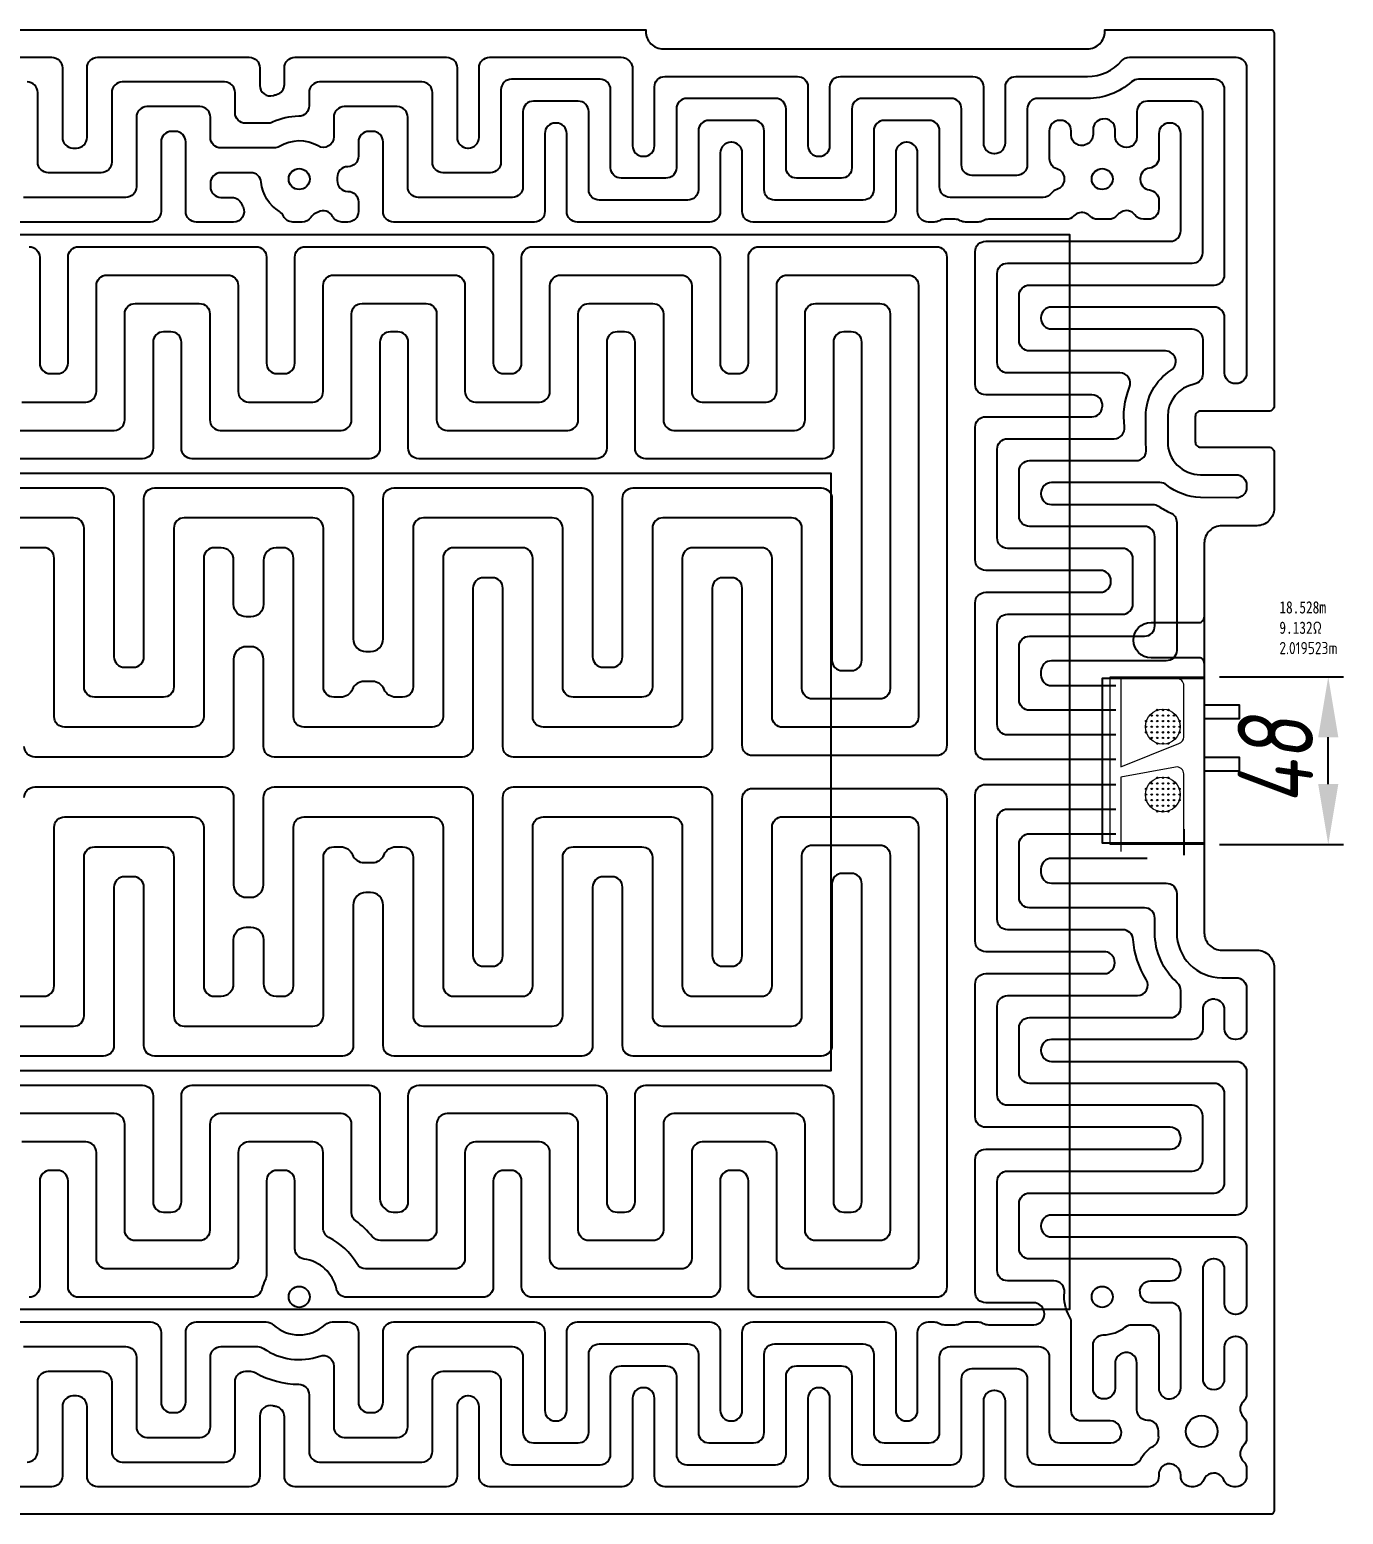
# Model space of a CAD drawing. Header units: millimetres. Extents: x -2003 to 8583, y -2734 to 1824.
# Drawn here: x 3368.6 to 3744.9, y 651 to 1076 of the extents above; entities that cross this region are included whole.
import ezdxf

# ---------------------------------------------------------------- set-up
doc = ezdxf.new("R2010")
doc.units = ezdxf.units.MM
doc.header["$PDMODE"] = 35
doc.header["$PDSIZE"] = -8
doc.layers.add('参照', color=6, linetype='Continuous', lineweight=9)
doc.layers.add('标注', color=84, linetype='Continuous', lineweight=9)
doc.layers.add('发热区', color=2, linetype='Continuous')
doc.styles.get("Standard").update_dxf_attribs({"font": 'txt', "width": 0.8})
doc.styles.add('斜仿宋', font='tssdeng.shx', dxfattribs={"width": 0.8, "oblique": 8, "bigfont": 'tssdchn.shx'})
doc.dimstyles.new('YanXiu', dxfattribs={"dimtxt": 22.5778, "dimasz": 22.5778, "dimexe": 11.2889, "dimexo": 5.64445, "dimgap": 5.64445, "dimtad": 1, "dimtoh": 1, "dimzin": 9, "dimdsep": 46, "dimtxsty": '斜仿宋', "dimcen": 22.5778, "dimazin": 2, "dimtfac": 1, "dimtmove": 0, "dimatfit": 3, "dimfxl": 1, "dimarcsym": 1})

# ---------------------------------------------------------------- blocks, each defined once
blk = doc.blocks.new('*D13')
at = {"layer": 'Defpoints', "color": 0}
for p in [(3705.04, 890.71), (3740.54, 890.71), (3705.04, 842.71)]:
    blk.add_point(p, dxfattribs=at)
at = {"layer": '标注', "color": 0, "lineweight": -2}
for p, q in [((3709.36, 890.71), (3744.86, 890.71)), ((3740.54, 859.99), (3740.54, 873.43)), ((3709.36, 842.71), (3744.86, 842.71))]:
    blk.add_line(p, q, dxfattribs=at)
at = {"layer": '标注', "color": 0}
for points in [[(3743.42, 873.43), (3737.66, 873.43), (3740.54, 890.71)], [(3737.66, 859.99), (3743.42, 859.99), (3740.54, 842.71)]]:
    blk.add_solid(points, dxfattribs=at)
at = {"layer": '标注', "color": 0, "insert": (3725.42, 866.71), "char_height": 21.6, "attachment_point": 5, "rotation": 90, "style": '斜仿宋'}
blk.add_mtext('48', dxfattribs=at)

msp = doc.modelspace()

# ---------------------------------------------------------------- linework, layer by layer
at = {"color": 7, "linetype": 'Continuous', "lineweight": 25}
for points in [[(2426.544, 1075.961), (3545.044, 1075.961), (3545.044, 1075.461, 0.4142136), (3550.044, 1070.461), (3671.544, 1070.461, 0.4142136), (3676.544, 1075.461), (3676.544, 1075.961), (3724.044, 1075.961, -0.4142136), (3725.044, 1074.961), (3725.044, 968.261, -0.4142136), (3723.544, 966.761), (3703.944, 966.761, 0.4142136), (3702.444, 965.261), (3702.444, 957.961, 0.4142136), (3703.944, 956.461), (3723.544, 956.461, -0.4142136), (3725.044, 954.961), (3725.044, 938.961, -0.4142136), (3720.044, 933.961), (3710.044, 933.961, 0.4142136), (3705.044, 928.961), (3705.044, 928.961), (3705.044, 817.461, 0.4142136), (3710.044, 812.461), (3720.044, 812.461, -0.4142136), (3725.044, 807.461), (3725.044, 651.961, -0.4142136), (3724.044, 650.961), (2247.544, 650.961, -0.4142136)], [(3705.044, 894.661, 0.4142136), (3703.544, 896.161), (3689.794, 896.161, -1), (3689.794, 906.261), (3703.544, 906.261, 0.4142136), (3705.044, 907.761)]]:
    msp.add_lwpolyline(points, format="xyb", dxfattribs=at)
for points in [[(3705.044, 890.211), (3675.794, 890.211), (3675.794, 843.211), (3705.044, 843.211)], [(3705.044, 882.711), (3715.044, 882.711), (3715.044, 878.711), (3705.044, 878.711)], [(3705.044, 867.711), (3715.044, 867.711), (3715.044, 863.711), (3705.044, 863.711)]]:
    msp.add_lwpolyline(points, dxfattribs=at)
for centre, radius in [((3445.794, 1033.211), 3), ((3675.794, 1033.211), 3), ((3445.794, 713.211), 3), ((3675.794, 713.211), 3), ((3704.294, 674.711), 4.5)]:
    msp.add_circle(centre, radius, dxfattribs=at)
at = {"layer": '参照', "color": 6, "linetype": 'Continuous', "lineweight": 25}
for points in [[(3331.504, 1068.061), (3374.967, 1068.061, -0.4142136), (3377.967, 1065.061), (3377.967, 1045.093, 0.4142136), (3380.967, 1042.093), (3382.033, 1042.093, 0.4142136), (3385.033, 1045.093), (3385.033, 1065.061, -0.4142136), (3388.033, 1068.061), (3431.497, 1068.061, -0.4142136), (3434.497, 1065.061), (3434.497, 1059.995, 0.505203), (3438.384, 1057.13, -0.0098939), (3439.336, 1057.404, 0.3397232), (3441.563, 1060.303), (3441.563, 1065.061, -0.4142136), (3444.563, 1068.061), (3488.026, 1068.061, -0.4142136), (3491.026, 1065.061), (3491.026, 1045.093, 0.4142136), (3494.026, 1042.093), (3494.307, 1042.093, 0.4142136), (3497.307, 1045.093), (3497.307, 1065.061, -0.4142136), (3500.307, 1068.061), (3538.017, 1068.061, -0.2178043), (3540.286, 1067.023, 0.0061177), (3540.495, 1066.787, -0.1864793), (3541.275, 1064.77), (3541.275, 1042.738, 0.4142136), (3544.275, 1039.738), (3544.556, 1039.738, 0.4142136), (3547.556, 1042.738), (3547.556, 1059.561, -0.4142136), (3550.556, 1062.561), (3588.524, 1062.561, -0.4142136), (3591.524, 1059.561), (3591.524, 1042.738, 0.4142136), (3594.524, 1039.738), (3594.805, 1039.738, 0.4142136), (3597.805, 1042.738), (3597.805, 1059.561, -0.4142136), (3600.805, 1062.561), (3638.773, 1062.561, -0.4142136), (3641.773, 1059.561), (3641.773, 1043.531, 0.4142136), (3644.773, 1040.531), (3645.054, 1040.531, 0.4142136), (3648.054, 1043.531), (3648.054, 1059.561, -0.4142136), (3651.054, 1062.561), (3671.544, 1062.561, 0.2178043), (3681.302, 1067.023, -0.2178043), (3683.571, 1068.061), (3714.146, 1068.061, -0.4142136), (3717.146, 1065.061), (3717.146, 977.661, -0.4142136), (3714.146, 974.661), (3713.865, 974.661, -0.4142136), (3710.865, 977.661), (3710.865, 993.563, 0.4142136), (3707.865, 996.563), (3661.259, 996.563, 0.4142136), (3658.259, 993.563), (3658.259, 993.282, 0.4142136), (3661.259, 990.282), (3701.584, 990.282, -0.4142136), (3704.584, 987.282), (3704.584, 977.434, -0.3591743), (3702.155, 974.489, 0.3591743), (3694.544, 965.261), (3694.544, 957.961, 0.4142136), (3703.944, 948.561), (3714.146, 948.561, -0.4142136), (3717.146, 945.561), (3717.146, 944.909, -0.4188798), (3714.098, 941.91), (3703.944, 942.071, -0.1660488), (3694.208, 945.645, 0.1718883), (3692.319, 946.314), (3661.259, 946.314, 0.4142136), (3658.259, 943.314), (3658.259, 943.033, 0.4142136), (3661.259, 940.033), (3690.272, 940.033, -0.1479317), (3691.934, 939.53, 0.0436682), (3695.35, 937.663, -0.2978389), (3697.146, 934.915), (3697.146, 898.276, -0.4142136), (3694.146, 895.276), (3661.259, 895.276, 0.4142136), (3658.259, 892.276), (3658.259, 891.206, 0.4142136), (3661.259, 888.206), (3679.65, 888.206)], [(3679.65, 881.136), (3654.978, 881.136, -0.4142136), (3651.978, 884.136), (3651.978, 899.346, -0.4142136), (3654.978, 902.346), (3687.865, 902.346, 0.4142136), (3690.865, 905.346), (3690.865, 930.752, 0.4142136), (3687.865, 933.752), (3654.978, 933.752, -0.4142136), (3651.978, 936.752), (3651.978, 949.595, -0.4142136), (3654.978, 952.595), (3685.43, 952.595, 0.4535913), (3688.404, 955.991, -0.0355038), (3688.264, 958.263), (3688.264, 965.261, -0.2558908), (3695.499, 978.473, 0.7495519), (3693.883, 984.001), (3654.978, 984.001, -0.4142136), (3651.978, 987.001), (3651.978, 999.844, -0.4142136), (3654.978, 1002.844), (3707.865, 1002.844, 0.4142136), (3710.865, 1005.844), (3710.865, 1058.78, 0.4142136), (3707.865, 1061.78), (3686.162, 1061.78, 0.1818625), (3684.185, 1061.036, -0.1818625), (3671.544, 1056.281), (3657.335, 1056.281, 0.4142136), (3654.335, 1053.281), (3654.335, 1037.249, -0.4142136), (3651.335, 1034.249), (3638.492, 1034.249, -0.4142136), (3635.492, 1037.249), (3635.492, 1053.281, 0.4142136), (3632.492, 1056.281), (3607.086, 1056.281, 0.4142136), (3604.086, 1053.281), (3604.086, 1036.456, -0.4142136), (3601.086, 1033.456), (3588.243, 1033.456, -0.4142136), (3585.243, 1036.456), (3585.243, 1053.281, 0.4142136), (3582.243, 1056.281), (3556.837, 1056.281, 0.4142136), (3553.837, 1053.281), (3553.837, 1036.456, -0.4142136), (3550.837, 1033.456), (3537.994, 1033.456, -0.4142136), (3534.994, 1036.456), (3534.994, 1058.78, 0.4142136), (3531.994, 1061.78), (3506.588, 1061.78, 0.4142136), (3503.588, 1058.78), (3503.588, 1038.027, -0.4142136), (3500.588, 1035.027), (3486.96, 1035.027, -0.4142136), (3483.96, 1038.027), (3483.96, 1057.995, 0.4142136), (3480.96, 1060.995), (3451.629, 1060.995, 0.4142136), (3448.629, 1057.995), (3448.629, 1054.18, -0.4119112), (3445.652, 1051.181, 0.1089411), (3438.109, 1049.455, -0.1109317), (3436.825, 1049.167), (3430.43, 1049.167, -0.4142136), (3427.43, 1052.167), (3427.43, 1057.995, 0.4142136), (3424.43, 1060.995), (3395.099, 1060.995, 0.4142136), (3392.099, 1057.995), (3392.099, 1038.027, -0.4142136), (3389.099, 1035.027), (3373.901, 1035.027, -0.4142136), (3370.901, 1038.027), (3370.901, 1057.995, 0.4142136), (3367.901, 1060.995)], [(3679.65, 874.066), (3648.697, 874.066, -0.4142136), (3645.697, 877.066), (3645.697, 905.627, -0.4142136), (3648.697, 908.627), (3681.584, 908.627, 0.4142136), (3684.584, 911.627), (3684.584, 924.471, 0.4142136), (3681.584, 927.471), (3648.697, 927.471, -0.4142136), (3645.697, 930.471), (3645.697, 955.876, -0.4142136), (3648.697, 958.876), (3679.214, 958.876, 0.4546428), (3682.187, 962.283, -0.1319291), (3683.622, 973.583, 0.5332104), (3680.845, 977.719), (3648.697, 977.719, -0.4142136), (3645.697, 980.719), (3645.697, 1006.125, -0.4142136), (3648.697, 1009.125), (3701.584, 1009.125, 0.4142136), (3704.584, 1012.125), (3704.584, 1052.499, 0.4142136), (3701.584, 1055.499), (3688.74, 1055.499, 0.4142136), (3685.74, 1052.499), (3685.74, 1045.251, -0.5772553), (3681.241, 1042.652, 0.0057989), (3681.021, 1042.776, -0.2742507), (3679.459, 1045.409), (3679.459, 1047.429, 0.4660192), (3675.941, 1050.384, -0.0025049), (3675.69, 1050.341, 0.3670784), (3673.178, 1047.381), (3673.178, 1045.926, -0.2970266), (3671.39, 1043.182, 0.0055549), (3671.17, 1043.082, -0.5491967), (3666.897, 1045.798), (3666.897, 1047.001, 0.4142136), (3663.897, 1050.001), (3663.616, 1050.001, 0.4142136), (3660.616, 1047.001), (3660.616, 1039.099, 0.3313352), (3662.755, 1036.226, -0.3341431), (3664.894, 1033.321, 0.0050561), (3664.894, 1033.101, -0.3341431), (3662.755, 1030.197, 0.1579908), (3661.233, 1029.146, -0.2335565), (3658.85, 1027.968), (3632.21, 1027.968, -0.4142136), (3629.21, 1030.968), (3629.21, 1047.001, 0.4142136), (3626.21, 1050.001), (3613.367, 1050.001, 0.4142136), (3610.367, 1047.001), (3610.367, 1030.175, -0.4142136), (3607.367, 1027.175), (3581.962, 1027.175, -0.4142136), (3578.962, 1030.175), (3578.962, 1047.001, 0.4142136), (3575.962, 1050.001), (3563.118, 1050.001, 0.4142136), (3560.118, 1047.001), (3560.118, 1030.175, -0.4142136), (3557.118, 1027.175), (3531.713, 1027.175, -0.4142136), (3528.713, 1030.175), (3528.713, 1052.499, 0.4142136), (3525.713, 1055.499), (3512.869, 1055.499, 0.4142136), (3509.869, 1052.499), (3509.869, 1030.96, -0.4142136), (3506.869, 1027.96), (3479.894, 1027.96, -0.4142136), (3476.894, 1030.96), (3476.894, 1050.929, 0.4142136), (3473.894, 1053.929), (3458.695, 1053.929, 0.4142136), (3455.695, 1050.929), (3455.695, 1045.277, -0.5760015), (3451.206, 1042.673, 0.2726345), (3440.142, 1042.531, -0.1371281), (3438.587, 1042.097), (3423.364, 1042.097, -0.4142136), (3420.364, 1045.097), (3420.364, 1050.929, 0.4142136), (3417.364, 1053.929), (3402.166, 1053.929, 0.4142136), (3399.166, 1050.929), (3399.166, 1030.96, -0.4142136), (3396.166, 1027.96), (3366.835, 1027.96, -0.4142136)], [(3679.65, 866.996), (3642.416, 866.996, -0.4142136), (3639.416, 869.996), (3639.416, 911.908, -0.4142136), (3642.416, 914.908), (3675.303, 914.908, 0.4142136), (3678.303, 917.908), (3678.303, 918.189, 0.4142136), (3675.303, 921.189), (3642.416, 921.189, -0.4142136), (3639.416, 924.189), (3639.416, 962.157, -0.4142136), (3642.416, 965.157), (3672.838, 965.157, 0.3872759), (3675.825, 967.879, -0.0022603), (3675.85, 968.133, 0.4443782), (3672.866, 971.438), (3642.416, 971.438, -0.4142136), (3639.416, 974.438), (3639.416, 1012.406, -0.4142136), (3642.416, 1015.406), (3695.303, 1015.406, 0.4142136), (3698.303, 1018.406), (3698.303, 1046.218, 0.4142136), (3695.303, 1049.218), (3695.022, 1049.218, 0.4142136), (3692.022, 1046.218), (3692.022, 1039.314, -0.3817286), (3689.357, 1036.333, 0.3846278), (3686.693, 1033.321, -0.0050561), (3686.693, 1033.101, 0.3846278), (3689.357, 1030.089, -0.3817286), (3692.022, 1027.108), (3692.022, 1024.687, -0.4142136), (3689.022, 1021.687), (3687.602, 1021.687, -0.2406703), (3685.171, 1022.929, 0.3844241), (3681.241, 1023.77, -0.0057989), (3681.021, 1023.646, 0.1032972), (3680.087, 1022.85, -0.2319943), (3677.715, 1021.687), (3674.472, 1021.687, -0.2020443), (3672.325, 1022.592, 0.0956784), (3671.39, 1023.24, -0.0055549), (3671.17, 1023.341, 0.3272117), (3667.69, 1022.656, -0.209699), (3665.482, 1021.687), (3643.203, 1021.687, 0.1307317), (3641.712, 1021.291, -0.1307317), (3640.222, 1020.894), (3636.625, 1020.894, -0.1307317), (3635.134, 1021.291, 0.1307317), (3633.644, 1021.687), (3630.641, 1021.687, 0.1307317), (3629.15, 1021.291, -0.1307317), (3627.66, 1020.894), (3625.929, 1020.894, -0.4142136), (3622.929, 1023.894), (3622.929, 1040.721, 0.4142136), (3619.929, 1043.721), (3619.648, 1043.721, 0.4142136), (3616.648, 1040.721), (3616.648, 1023.894, -0.4142136), (3613.648, 1020.894), (3575.68, 1020.894, -0.4142136), (3572.68, 1023.894), (3572.68, 1040.721, 0.4142136), (3569.68, 1043.721), (3569.399, 1043.721, 0.4142136), (3566.399, 1040.721), (3566.399, 1023.894, -0.4142136), (3563.399, 1020.894), (3525.432, 1020.894, -0.4142136), (3522.432, 1023.894), (3522.432, 1046.218, 0.4142136), (3519.432, 1049.218), (3519.15, 1049.218, 0.4142136), (3516.15, 1046.218), (3516.15, 1023.894, -0.4142136), (3513.15, 1020.894), (3472.827, 1020.894, -0.4142136), (3469.827, 1023.894), (3469.827, 1043.863, 0.4142136), (3466.827, 1046.863), (3465.761, 1046.863, 0.4142136), (3462.761, 1043.863), (3462.761, 1039.744, -0.4142136), (3459.761, 1036.744), (3459.684, 1036.744, 0.4254945), (3456.686, 1033.629, -0.019183), (3456.686, 1032.793, 0.4254945), (3459.684, 1029.678), (3459.761, 1029.678, -0.4142136), (3462.761, 1026.678), (3462.761, 1023.894, -0.4142136), (3459.761, 1020.894), (3458.028, 1020.894, -0.280769), (3455.362, 1022.52, 0.4270541), (3451.206, 1023.749, -0.0215886), (3450.37, 1023.318, 0.1397522), (3449.123, 1022.245, -0.2523139), (3446.617, 1020.894), (3443.992, 1020.894, -0.2905567), (3441.277, 1022.617, 0.1470377), (3440.123, 1023.902, -0.2389894), (3434.934, 1032.282, 0.3894384), (3431.944, 1035.027), (3423.364, 1035.027, 0.4142136), (3420.364, 1032.027), (3420.364, 1030.96, 0.4142136), (3423.364, 1027.96), (3426.515, 1027.96, -0.3001591), (3429.273, 1026.141, 0.0140019), (3429.695, 1025.227, -0.5564693), (3427.007, 1020.894), (3416.298, 1020.894, -0.4142136), (3413.298, 1023.894), (3413.298, 1043.863, 0.4142136), (3410.298, 1046.863), (3409.232, 1046.863, 0.4142136), (3406.232, 1043.863), (3406.232, 1023.894, -0.4142136), (3403.232, 1020.894), (3359.768, 1020.894, -0.4142136)], [(3368.468, 1013.828, -0.4142136), (3371.468, 1010.828), (3371.468, 980.495, 0.4142136), (3374.468, 977.495), (3376.588, 977.495, 0.4142136), (3379.588, 980.495), (3379.588, 1010.828, -0.4142136), (3382.588, 1013.828), (3433.424, 1013.828, -0.4142136), (3436.424, 1010.828), (3436.424, 980.495, 0.4142136), (3439.424, 977.495), (3441.544, 977.495, 0.4142136), (3444.544, 980.495), (3444.544, 1010.828, -0.4142136), (3447.544, 1013.828), (3498.38, 1013.828, -0.4142136), (3501.38, 1010.828), (3501.38, 980.495, 0.4142136), (3504.38, 977.495), (3506.5, 977.495, 0.4142136), (3509.5, 980.495), (3509.5, 1010.828, -0.4142136), (3512.5, 1013.828), (3563.336, 1013.828, -0.4142136), (3566.336, 1010.828), (3566.336, 980.495, 0.4142136), (3569.336, 977.495), (3571.456, 977.495, 0.4142136), (3574.456, 980.495), (3574.456, 1010.828, -0.4142136), (3577.456, 1013.828), (3628.292, 1013.828, -0.4142136), (3631.292, 1010.828), (3631.292, 871.137, -0.4142136), (3628.292, 868.137), (3575.66, 868.137, -0.4142136), (3572.66, 871.137), (3572.66, 916.084, 0.4142136), (3569.66, 919.084), (3567.093, 919.084, 0.4142136), (3564.093, 916.084), (3564.093, 870.745, -0.4142136), (3561.093, 867.745), (3507.121, 867.745, -0.4142136), (3504.121, 870.745), (3504.121, 916.084, 0.4142136), (3501.121, 919.084), (3498.553, 919.084, 0.4142136), (3495.553, 916.084), (3495.553, 870.745, -0.4142136), (3492.553, 867.745), (3438.581, 867.745, -0.4142136), (3435.581, 870.745), (3435.581, 895.725, 0.4142136), (3431.981, 899.325), (3430.613, 899.325, 0.4142136), (3427.013, 895.725), (3427.013, 870.745, -0.4142136), (3424.013, 867.745), (3370.041, 867.745, -0.4142136), (3367.041, 870.745)], [(3366.349, 969.375), (3384.707, 969.375, 0.4142136), (3387.707, 972.375), (3387.707, 1002.709, -0.4142136), (3390.707, 1005.709), (3425.305, 1005.709, -0.4142136), (3428.305, 1002.709), (3428.305, 972.375, 0.4142136), (3431.305, 969.375), (3449.663, 969.375, 0.4142136), (3452.663, 972.375), (3452.663, 1002.709, -0.4142136), (3455.663, 1005.709), (3490.261, 1005.709, -0.4142136), (3493.261, 1002.709), (3493.261, 972.375, 0.4142136), (3496.261, 969.375), (3514.619, 969.375, 0.4142136), (3517.619, 972.375), (3517.619, 1002.709, -0.4142136), (3520.619, 1005.709), (3555.217, 1005.709, -0.4142136), (3558.217, 1002.709), (3558.217, 972.375, 0.4142136), (3561.217, 969.375), (3579.575, 969.375, 0.4142136), (3582.575, 972.375), (3582.575, 1002.709, -0.4142136), (3585.575, 1005.709), (3620.173, 1005.709, -0.4142136), (3623.173, 1002.709), (3623.173, 879.257, -0.4142136), (3620.173, 876.257), (3584.228, 876.257, -0.4142136), (3581.228, 879.257), (3581.228, 924.651, 0.4142136), (3578.228, 927.651), (3558.525, 927.651, 0.4142136), (3555.525, 924.651), (3555.525, 879.312, -0.4142136), (3552.525, 876.312), (3515.688, 876.312, -0.4142136), (3512.688, 879.312), (3512.688, 924.651, 0.4142136), (3509.688, 927.651), (3489.986, 927.651, 0.4142136), (3486.986, 924.651), (3486.986, 879.312, -0.4142136), (3483.986, 876.312), (3447.148, 876.312, -0.4142136), (3444.148, 879.312), (3444.148, 924.651, 0.4142136), (3441.148, 927.651), (3439.181, 927.651, 0.4142136), (3435.581, 924.051), (3435.581, 911.493, -0.4142136), (3431.981, 907.893), (3430.613, 907.893, -0.4142136), (3427.013, 911.493), (3427.013, 924.051, 0.4142136), (3423.413, 927.651), (3421.446, 927.651, 0.4142136), (3418.446, 924.651), (3418.446, 879.312, -0.4142136), (3415.446, 876.312), (3378.609, 876.312, -0.4142136), (3375.609, 879.312), (3375.609, 924.651, 0.4142136), (3372.609, 927.651), (3352.906, 927.651, 0.4142136)], [(3358.229, 961.256), (3392.827, 961.256, 0.4142136), (3395.827, 964.256), (3395.827, 994.589, -0.4142136), (3398.827, 997.589), (3417.185, 997.589, -0.4142136), (3420.185, 994.589), (3420.185, 964.256, 0.4142136), (3423.185, 961.256), (3457.783, 961.256, 0.4142136), (3460.783, 964.256), (3460.783, 994.589, -0.4142136), (3463.783, 997.589), (3482.141, 997.589, -0.4142136), (3485.141, 994.589), (3485.141, 964.256, 0.4142136), (3488.141, 961.256), (3522.739, 961.256, 0.4142136), (3525.739, 964.256), (3525.739, 994.589, -0.4142136), (3528.739, 997.589), (3547.097, 997.589, -0.4142136), (3550.097, 994.589), (3550.097, 964.256, 0.4142136), (3553.097, 961.256), (3587.695, 961.256, 0.4142136), (3590.695, 964.256), (3590.695, 994.589, -0.4142136), (3593.695, 997.589), (3612.053, 997.589, -0.4142136), (3615.053, 994.589), (3615.053, 887.376, -0.4142136), (3612.053, 884.376), (3592.795, 884.376, -0.4142136), (3589.795, 887.376), (3589.795, 933.219, 0.4142136), (3586.795, 936.219), (3549.958, 936.219, 0.4142136), (3546.958, 933.219), (3546.958, 887.88, -0.4142136), (3543.958, 884.88), (3524.255, 884.88, -0.4142136), (3521.255, 887.88), (3521.255, 933.219, 0.4142136), (3518.255, 936.219), (3481.418, 936.219, 0.4142136), (3478.418, 933.219), (3478.418, 887.88, -0.4142136), (3475.418, 884.88), (3473.451, 884.88, -0.3058685), (3470.112, 887.133, 0.3058685), (3466.774, 889.386), (3464.36, 889.386, 0.3058685), (3461.022, 887.133, -0.3058685), (3457.683, 884.88), (3455.716, 884.88, -0.4142136), (3452.716, 887.88), (3452.716, 933.219, 0.4142136), (3449.716, 936.219), (3412.879, 936.219, 0.4142136), (3409.879, 933.219), (3409.879, 887.88, -0.4142136), (3406.879, 884.88), (3387.176, 884.88, -0.4142136), (3384.176, 887.88), (3384.176, 933.219, 0.4142136), (3381.176, 936.219), (3344.339, 936.219, 0.4142136)], [(3335.772, 944.786), (3389.744, 944.786, -0.4142136), (3392.744, 941.786), (3392.744, 896.447, 0.4142136), (3395.744, 893.447), (3398.311, 893.447, 0.4142136), (3401.311, 896.447), (3401.311, 941.786, -0.4142136), (3404.311, 944.786), (3458.283, 944.786, -0.4142136), (3461.283, 941.786), (3461.283, 901.553, 0.4142136), (3464.883, 897.953), (3466.251, 897.953, 0.4142136), (3469.851, 901.553), (3469.851, 941.786, -0.4142136), (3472.851, 944.786), (3526.823, 944.786, -0.4142136), (3529.823, 941.786), (3529.823, 896.447, 0.4142136), (3532.823, 893.447), (3535.39, 893.447, 0.4142136), (3538.39, 896.447), (3538.39, 941.786, -0.4142136), (3541.39, 944.786), (3595.362, 944.786, -0.4142136), (3598.362, 941.786), (3598.362, 895.496, 0.4142136), (3601.362, 892.496), (3603.934, 892.496, 0.4142136), (3606.934, 895.496), (3606.934, 986.469, 0.4142136), (3603.934, 989.469), (3601.814, 989.469, 0.4142136), (3598.814, 986.469), (3598.814, 956.136, -0.4142136), (3595.814, 953.136), (3544.978, 953.136, -0.4142136), (3541.978, 956.136), (3541.978, 986.469, 0.4142136), (3538.978, 989.469), (3536.858, 989.469, 0.4142136), (3533.858, 986.469), (3533.858, 956.136, -0.4142136), (3530.858, 953.136), (3480.022, 953.136, -0.4142136), (3477.022, 956.136), (3477.022, 986.469, 0.4142136), (3474.022, 989.469), (3471.902, 989.469, 0.4142136), (3468.902, 986.469), (3468.902, 956.136, -0.4142136), (3465.902, 953.136), (3415.066, 953.136, -0.4142136), (3412.066, 956.136), (3412.066, 986.469, 0.4142136), (3409.066, 989.469), (3406.946, 989.469, 0.4142136), (3403.946, 986.469), (3403.946, 956.136, -0.4142136), (3400.946, 953.136), (3350.11, 953.136, -0.4142136)], [(3359.768, 706.028), (3403.232, 706.028, -0.4142136), (3406.232, 703.028), (3406.232, 683.06, 0.4142136), (3409.232, 680.06), (3410.298, 680.06, 0.4142136), (3413.298, 683.06), (3413.298, 703.028, -0.4142136), (3416.298, 706.028), (3436.333, 706.028, -0.1893835), (3438.375, 705.226, 0.3928573), (3453.213, 705.226, -0.1893835), (3455.255, 706.028), (3459.761, 706.028, -0.4142136), (3462.761, 703.028), (3462.761, 683.06, 0.4142136), (3465.761, 680.06), (3466.827, 680.06, 0.4142136), (3469.827, 683.06), (3469.827, 703.028, -0.4142136), (3472.827, 706.028), (3513.15, 706.028, -0.4142136), (3516.15, 703.028), (3516.15, 680.704, 0.4142136), (3519.15, 677.704), (3519.432, 677.704, 0.4142136), (3522.432, 680.704), (3522.432, 703.028, -0.4142136), (3525.432, 706.028), (3563.399, 706.028, -0.4142136), (3566.399, 703.028), (3566.399, 680.704, 0.4142136), (3569.399, 677.704), (3569.68, 677.704, 0.4142136), (3572.68, 680.704), (3572.68, 703.028, -0.4142136), (3575.68, 706.028), (3613.648, 706.028, -0.4142136), (3616.648, 703.028), (3616.648, 680.704, 0.4142136), (3619.648, 677.704), (3619.929, 677.704, 0.4142136), (3622.929, 680.704), (3622.929, 703.028, -0.4142136), (3625.929, 706.028), (3627.66, 706.028, -0.1307317), (3629.15, 705.631, 0.1307317), (3630.641, 705.235), (3633.644, 705.235, 0.1307317), (3635.134, 705.631, -0.1307317), (3636.625, 706.028), (3640.222, 706.028, -0.1307317), (3641.712, 705.631, 0.1307317), (3643.203, 705.235), (3656.237, 705.235, 0.489222), (3659.144, 708.975, -0.0035871), (3659.085, 709.214, 0.3469971), (3656.168, 711.516), (3642.416, 711.516, -0.4142136), (3639.416, 714.516), (3639.416, 752.484, -0.4142136), (3642.416, 755.484), (3695.303, 755.484, 0.4142136), (3698.303, 758.484), (3698.303, 758.765, 0.4142136), (3695.303, 761.765), (3642.416, 761.765, -0.4142136), (3639.416, 764.765), (3639.416, 802.733, -0.4142136), (3642.416, 805.733), (3676.418, 805.733, 0.490714), (3679.322, 809.487, -0.0020878), (3679.256, 809.743, 0.3439721), (3676.346, 812.014), (3642.416, 812.014, -0.4142136), (3639.416, 815.014), (3639.416, 856.926, -0.4142136), (3642.416, 859.926), (3679.65, 859.926)], [(3367.041, 856.177, -0.4142136), (3370.041, 859.177), (3424.013, 859.177, -0.4142136), (3427.013, 856.177), (3427.013, 831.197, 0.4142136), (3430.613, 827.597), (3431.981, 827.597, 0.4142136), (3435.581, 831.197), (3435.581, 856.177, -0.4142136), (3438.581, 859.177), (3492.553, 859.177, -0.4142136), (3495.553, 856.177), (3495.553, 810.838, 0.4142136), (3498.553, 807.838), (3501.121, 807.838, 0.4142136), (3504.121, 810.838), (3504.121, 856.177, -0.4142136), (3507.121, 859.177), (3561.093, 859.177, -0.4142136), (3564.093, 856.177), (3564.093, 810.838, 0.4142136), (3567.093, 807.838), (3569.66, 807.838, 0.4142136), (3572.66, 810.838), (3572.66, 855.785, -0.4142136), (3575.66, 858.785), (3628.292, 858.785, -0.4142136), (3631.292, 855.785), (3631.292, 716.094, -0.4142136), (3628.292, 713.094), (3577.456, 713.094, -0.4142136), (3574.456, 716.094), (3574.456, 746.428, 0.4142136), (3571.456, 749.428), (3569.336, 749.428, 0.4142136), (3566.336, 746.428), (3566.336, 716.094, -0.4142136), (3563.336, 713.094), (3512.5, 713.094, -0.4142136), (3509.5, 716.094), (3509.5, 746.428, 0.4142136), (3506.5, 749.428), (3504.38, 749.428, 0.4142136), (3501.38, 746.428), (3501.38, 716.094, -0.4142136), (3498.38, 713.094), (3459.392, 713.094, -0.354261), (3456.457, 715.472, 0.319124), (3447.166, 724.024, -0.3777067), (3444.544, 727.001), (3444.544, 746.428, 0.4142136), (3441.544, 749.428), (3439.424, 749.428, 0.4142136), (3436.424, 746.428), (3436.424, 719.552, -0.1189763), (3436.094, 718.183, 0.0662831), (3435.131, 715.472, -0.354261), (3432.196, 713.094), (3382.588, 713.094, -0.4142136), (3379.588, 716.094), (3379.588, 746.428, 0.4142136), (3376.588, 749.428), (3374.468, 749.428, 0.4142136), (3371.468, 746.428), (3371.468, 716.094, -0.4142136), (3368.468, 713.094)], [(3352.906, 799.271), (3372.609, 799.271, 0.4142136), (3375.609, 802.271), (3375.609, 847.61, -0.4142136), (3378.609, 850.61), (3415.446, 850.61, -0.4142136), (3418.446, 847.61), (3418.446, 802.271, 0.4142136), (3421.446, 799.271), (3423.413, 799.271, 0.4142136), (3427.013, 802.871), (3427.013, 815.43, -0.4142136), (3430.613, 819.03), (3431.981, 819.03, -0.4142136), (3435.581, 815.43), (3435.581, 802.871, 0.4142136), (3439.181, 799.271), (3441.148, 799.271, 0.4142136), (3444.148, 802.271), (3444.148, 847.61, -0.4142136), (3447.148, 850.61), (3483.986, 850.61, -0.4142136), (3486.986, 847.61), (3486.986, 802.271, 0.4142136), (3489.986, 799.271), (3509.688, 799.271, 0.4142136), (3512.688, 802.271), (3512.688, 847.61, -0.4142136), (3515.688, 850.61), (3552.525, 850.61, -0.4142136), (3555.525, 847.61), (3555.525, 802.271, 0.4142136), (3558.525, 799.271), (3578.228, 799.271, 0.4142136), (3581.228, 802.271), (3581.228, 847.665, -0.4142136), (3584.228, 850.665), (3620.173, 850.665, -0.4142136), (3623.173, 847.665), (3623.173, 724.214, -0.4142136), (3620.173, 721.214), (3585.575, 721.214, -0.4142136), (3582.575, 724.214), (3582.575, 754.547, 0.4142136), (3579.575, 757.547), (3561.217, 757.547, 0.4142136), (3558.217, 754.547), (3558.217, 724.214, -0.4142136), (3555.217, 721.214), (3520.619, 721.214, -0.4142136), (3517.619, 724.214), (3517.619, 754.547, 0.4142136), (3514.619, 757.547), (3496.261, 757.547, 0.4142136), (3493.261, 754.547), (3493.261, 724.214, -0.4142136), (3490.261, 721.214), (3464.868, 721.214, -0.2680532), (3462.269, 722.715, 0.1467477), (3454.319, 730.214, -0.2837799), (3452.663, 732.895), (3452.663, 754.547, 0.4142136), (3449.663, 757.547), (3431.305, 757.547, 0.4142136), (3428.305, 754.547), (3428.305, 724.214, -0.4142136), (3425.305, 721.214), (3390.707, 721.214, -0.4142136), (3387.707, 724.214), (3387.707, 754.547, 0.4142136), (3384.707, 757.547), (3366.349, 757.547, 0.4142136)], [(3366.835, 698.962), (3396.166, 698.962, -0.4142136), (3399.166, 695.962), (3399.166, 675.993, 0.4142136), (3402.166, 672.993), (3417.364, 672.993, 0.4142136), (3420.364, 675.993), (3420.364, 695.962, -0.4142136), (3423.364, 698.962), (3433.869, 698.962, -0.1523838), (3435.575, 698.43, 0.2394849), (3451.708, 696.242, -0.5162164), (3455.695, 693.409), (3455.695, 675.993, 0.4142136), (3458.695, 672.993), (3473.894, 672.993, 0.4142136), (3476.894, 675.993), (3476.894, 695.962, -0.4142136), (3479.894, 698.962), (3506.869, 698.962, -0.4142136), (3509.869, 695.962), (3509.869, 674.423, 0.4142136), (3512.869, 671.423), (3525.713, 671.423, 0.4142136), (3528.713, 674.423), (3528.713, 696.747, -0.4142136), (3531.713, 699.747), (3557.118, 699.747, -0.4142136), (3560.118, 696.747), (3560.118, 674.423, 0.4142136), (3563.118, 671.423), (3575.962, 671.423, 0.4142136), (3578.962, 674.423), (3578.962, 696.747, -0.4142136), (3581.962, 699.747), (3607.367, 699.747, -0.4142136), (3610.367, 696.747), (3610.367, 674.423, 0.4142136), (3613.367, 671.423), (3626.21, 671.423, 0.4142136), (3629.21, 674.423), (3629.21, 695.954, -0.4142136), (3632.21, 698.954), (3657.616, 698.954, -0.4142136), (3660.616, 695.954), (3660.616, 674.423, 0.4142136), (3663.616, 671.423), (3678.277, 671.423, 0.5864969), (3680.834, 675.994, -0.006637), (3680.707, 676.205, 0.2677392), (3678.11, 677.703), (3669.897, 677.703, -0.4142136), (3666.897, 680.703), (3666.897, 706.022, 0.1367281), (3666.465, 707.574, -0.1659743), (3664.965, 714.455, 0.4481189), (3661.985, 717.797), (3648.697, 717.797, -0.4142136), (3645.697, 720.797), (3645.697, 746.203, -0.4142136), (3648.697, 749.203), (3701.584, 749.203, 0.4142136), (3704.584, 752.203), (3704.584, 765.046, 0.4142136), (3701.584, 768.046), (3648.697, 768.046, -0.4142136), (3645.697, 771.046), (3645.697, 796.452, -0.4142136), (3648.697, 799.452), (3685.864, 799.452, 0.588041), (3688.412, 804.034, -0.1204115), (3684.658, 815.523, 0.3920717), (3681.666, 818.295), (3648.697, 818.295, -0.4142136), (3645.697, 821.295), (3645.697, 849.856, -0.4142136), (3648.697, 852.856), (3679.65, 852.856)], [(3367.901, 665.927, 0.4142136), (3370.901, 668.927), (3370.901, 688.896, -0.4142136), (3373.901, 691.896), (3389.099, 691.896, -0.4142136), (3392.099, 688.896), (3392.099, 668.927, 0.4142136), (3395.099, 665.927), (3424.43, 665.927, 0.4142136), (3427.43, 668.927), (3427.43, 688.896, -0.4142136), (3430.43, 691.896), (3431.83, 691.896, -0.1310689), (3433.324, 691.497, 0.1295731), (3445.647, 688.172, -0.4124913), (3448.629, 685.172), (3448.629, 668.927, 0.4142136), (3451.629, 665.927), (3480.96, 665.927, 0.4142136), (3483.96, 668.927), (3483.96, 688.896, -0.4142136), (3486.96, 691.896), (3500.588, 691.896, -0.4142136), (3503.588, 688.896), (3503.588, 668.142, 0.4142136), (3506.588, 665.142), (3531.994, 665.142, 0.4142136), (3534.994, 668.142), (3534.994, 690.466, -0.4142136), (3537.994, 693.466), (3550.837, 693.466, -0.4142136), (3553.837, 690.466), (3553.837, 668.142, 0.4142136), (3556.837, 665.142), (3582.243, 665.142, 0.4142136), (3585.243, 668.142), (3585.243, 690.466, -0.4142136), (3588.243, 693.466), (3601.086, 693.466, -0.4142136), (3604.086, 690.466), (3604.086, 668.142, 0.4142136), (3607.086, 665.142), (3632.492, 665.142, 0.4142136), (3635.492, 668.142), (3635.492, 689.673, -0.4142136), (3638.492, 692.673), (3651.335, 692.673, -0.4142136), (3654.335, 689.673), (3654.335, 668.142, 0.4142136), (3657.335, 665.142), (3684.159, 665.142, 0.278275), (3686.812, 666.743, -0.1437441), (3690.454, 670.494, 0.2986023), (3691.961, 673.418, -0.0284066), (3691.894, 674.824, 0.4168894), (3688.894, 677.852), (3688.74, 677.852, -0.4142136), (3685.74, 680.852), (3685.74, 694.264, 0.521315), (3681.708, 697.081, -0.0036994), (3681.468, 696.995, 0.3187225), (3679.459, 694.164), (3679.459, 686.983, -0.4142136), (3676.459, 683.983), (3676.178, 683.983, -0.4142136), (3673.178, 686.983), (3673.178, 699.316, -0.4061368), (3676.095, 702.315, 0.1595604), (3682.482, 704.604, -0.1666579), (3684.322, 705.235), (3689.022, 705.235, -0.4142136), (3692.022, 702.235), (3692.022, 687.007, 0.6189416), (3696.828, 684.612, -0.0056677), (3697.054, 684.778, 0.2413648), (3698.303, 687.214), (3698.303, 708.516, 0.4142136), (3695.303, 711.516), (3689.632, 711.516, -0.3869353), (3686.646, 714.234, 0.0050837), (3686.623, 714.455, -0.4481189), (3689.603, 717.797), (3695.303, 717.797, 0.4142136), (3698.303, 720.797), (3698.303, 721.078, 0.4142136), (3695.303, 724.078), (3654.978, 724.078, -0.4142136), (3651.978, 727.078), (3651.978, 739.922, -0.4142136), (3654.978, 742.922), (3707.865, 742.922, 0.4142136), (3710.865, 745.922), (3710.865, 771.327, 0.4142136), (3707.865, 774.327), (3654.978, 774.327, -0.4142136), (3651.978, 777.327), (3651.978, 790.171, -0.4142136), (3654.978, 793.171), (3695.305, 793.171, 0.4142136), (3698.305, 796.171), (3698.305, 800.887, 0.2141748), (3697.298, 803.128, -0.2141748), (3690.864, 817.461), (3690.864, 821.576, 0.4142136), (3687.864, 824.576), (3654.978, 824.576, -0.4142136), (3651.978, 827.576), (3651.978, 842.786, -0.4142136), (3654.978, 845.786), (3679.65, 845.786)], [(3344.339, 790.704), (3381.176, 790.704, 0.4142136), (3384.176, 793.704), (3384.176, 839.042, -0.4142136), (3387.176, 842.042), (3406.879, 842.042, -0.4142136), (3409.879, 839.042), (3409.879, 793.704, 0.4142136), (3412.879, 790.704), (3449.716, 790.704, 0.4142136), (3452.716, 793.704), (3452.716, 839.042, -0.4142136), (3455.716, 842.042), (3457.683, 842.042, -0.3058685), (3461.022, 839.789, 0.3058685), (3464.36, 837.536), (3466.774, 837.536, 0.3058685), (3470.112, 839.789, -0.3058685), (3473.451, 842.042), (3475.418, 842.042, -0.4142136), (3478.418, 839.042), (3478.418, 793.704, 0.4142136), (3481.418, 790.704), (3518.255, 790.704, 0.4142136), (3521.255, 793.704), (3521.255, 839.042, -0.4142136), (3524.255, 842.042), (3543.958, 842.042, -0.4142136), (3546.958, 839.042), (3546.958, 793.704, 0.4142136), (3549.958, 790.704), (3586.795, 790.704, 0.4142136), (3589.795, 793.704), (3589.795, 839.546, -0.4142136), (3592.795, 842.546), (3612.053, 842.546, -0.4142136), (3615.053, 839.546), (3615.053, 732.333, -0.4142136), (3612.053, 729.333), (3593.695, 729.333, -0.4142136), (3590.695, 732.333), (3590.695, 762.667, 0.4142136), (3587.695, 765.667), (3553.097, 765.667, 0.4142136), (3550.097, 762.667), (3550.097, 732.333, -0.4142136), (3547.097, 729.333), (3528.739, 729.333, -0.4142136), (3525.739, 732.333), (3525.739, 762.667, 0.4142136), (3522.739, 765.667), (3488.141, 765.667, 0.4142136), (3485.141, 762.667), (3485.141, 732.333, -0.4142136), (3482.141, 729.333), (3469.091, 729.333, -0.2245408), (3466.772, 730.43, 0.0610618), (3461.992, 734.987, -0.2371071), (3460.783, 737.394), (3460.783, 762.667, 0.4142136), (3457.783, 765.667), (3423.185, 765.667, 0.4142136), (3420.185, 762.667), (3420.185, 732.333, -0.4142136), (3417.185, 729.333), (3398.827, 729.333, -0.4142136), (3395.827, 732.333), (3395.827, 762.667, 0.4142136), (3392.827, 765.667), (3358.229, 765.667, 0.4142136)], [(3688.65, 838.716), (3661.259, 838.716, 0.4142136), (3658.259, 835.716), (3658.259, 834.646, 0.4142136), (3661.259, 831.646), (3694.144, 831.646, -0.4142136), (3697.144, 828.646), (3697.144, 817.461, 0.4142136), (3710.044, 804.561), (3714.146, 804.561, -0.4142136), (3717.146, 801.561), (3717.146, 789.889, -0.4142136), (3714.146, 786.889), (3713.865, 786.889, -0.4142136), (3710.865, 789.889), (3710.865, 795.388, 0.385678), (3708.16, 798.374, -0.0031734), (3707.917, 798.399, 0.4471393), (3704.585, 795.418), (3704.585, 789.889, -0.4142136), (3701.585, 786.889), (3661.259, 786.889, 0.4142136), (3658.259, 783.889), (3658.259, 783.608, 0.4142136), (3661.259, 780.608), (3714.146, 780.608, -0.4142136), (3717.146, 777.608), (3717.146, 739.641, -0.4142136), (3714.146, 736.641), (3661.259, 736.641, 0.4142136), (3658.259, 733.641), (3658.259, 733.359, 0.4142136), (3661.259, 730.359), (3714.146, 730.359, -0.4142136), (3717.146, 727.359), (3717.146, 711.193, -0.4142136), (3714.146, 708.193), (3713.865, 708.193, -0.4142136), (3710.865, 711.193), (3710.865, 721.078, 0.4142136), (3707.865, 724.078), (3707.584, 724.078, 0.4142136), (3704.584, 721.078), (3704.584, 689.756, 0.3524736), (3706.943, 686.825, -0.0046812), (3707.169, 686.773, 0.4845392), (3710.865, 689.691), (3710.865, 698.912, -0.4142136), (3713.865, 701.912), (3714.146, 701.912, -0.4142136), (3717.146, 698.912), (3717.146, 685.471, -0.2048278), (3716.219, 683.302, 0.3198496), (3715.564, 679.882, -0.0049983), (3715.665, 679.655, 0.0924188), (3716.281, 678.744, -0.1971897), (3717.146, 676.637), (3717.146, 672.785, -0.1971897), (3716.281, 670.678, 0.0924188), (3715.665, 669.767, -0.0049983), (3715.564, 669.54, 0.3198496), (3716.219, 666.12, -0.2048278), (3717.146, 663.951), (3717.146, 661.861, -0.4142136), (3714.146, 658.861), (3713.474, 658.861, -0.3114845), (3710.669, 660.796, 0.3769315), (3707.169, 662.649, -0.0046812), (3706.943, 662.597, 0.2503072), (3704.792, 660.764, -0.3083396), (3701.999, 658.861), (3701.303, 658.861, -0.4142136), (3698.303, 661.861), (3698.303, 662.208, 0.2413648), (3697.054, 664.644, -0.0056677), (3696.828, 664.811, 0.6189416), (3692.022, 662.415), (3692.022, 661.861, -0.4142136), (3689.022, 658.861), (3651.054, 658.861, -0.4142136), (3648.054, 661.861), (3648.054, 683.392, 0.4142136), (3645.054, 686.392), (3644.773, 686.392, 0.4142136), (3641.773, 683.392), (3641.773, 661.861, -0.4142136), (3638.773, 658.861), (3600.805, 658.861, -0.4142136), (3597.805, 661.861), (3597.805, 684.185, 0.4142136), (3594.805, 687.185), (3594.524, 687.185, 0.4142136), (3591.524, 684.185), (3591.524, 661.861, -0.4142136), (3588.524, 658.861), (3550.556, 658.861, -0.4142136), (3547.556, 661.861), (3547.556, 684.185, 0.4142136), (3544.556, 687.185), (3544.275, 687.185, 0.4142136), (3541.275, 684.185), (3541.275, 661.861, -0.4142136), (3538.275, 658.861), (3500.307, 658.861, -0.4142136), (3497.307, 661.861), (3497.307, 681.829, 0.4142136), (3494.307, 684.829), (3494.026, 684.829, 0.4142136), (3491.026, 681.829), (3491.026, 661.861, -0.4142136), (3488.026, 658.861), (3444.563, 658.861, -0.4142136), (3441.563, 661.861), (3441.563, 678.854, 0.3546807), (3439.181, 681.79, -0.007785), (3438.205, 682.011, 0.4859498), (3434.497, 679.096), (3434.497, 661.861, -0.4142136), (3431.497, 658.861), (3388.033, 658.861, -0.4142136), (3385.033, 661.861), (3385.033, 681.829, 0.4142136), (3382.033, 684.829), (3380.967, 684.829, 0.4142136), (3377.967, 681.829), (3377.967, 661.861, -0.4142136), (3374.967, 658.861), (3331.504, 658.861, -0.4142136)], [(3350.11, 773.786), (3400.946, 773.786, -0.4142136), (3403.946, 770.786), (3403.946, 740.453, 0.4142136), (3406.946, 737.453), (3409.066, 737.453, 0.4142136), (3412.066, 740.453), (3412.066, 770.786, -0.4142136), (3415.066, 773.786), (3465.902, 773.786, -0.4142136), (3468.902, 770.786), (3468.902, 741.179, 0.2078586), (3469.855, 738.986, -0.0068504), (3470.552, 738.317, 0.1971036), (3472.659, 737.453), (3474.022, 737.453, 0.4142136), (3477.022, 740.453), (3477.022, 770.786, -0.4142136), (3480.022, 773.786), (3530.858, 773.786, -0.4142136), (3533.858, 770.786), (3533.858, 740.453, 0.4142136), (3536.858, 737.453), (3538.978, 737.453, 0.4142136), (3541.978, 740.453), (3541.978, 770.786, -0.4142136), (3544.978, 773.786), (3595.814, 773.786, -0.4142136), (3598.814, 770.786), (3598.814, 740.453, 0.4142136), (3601.814, 737.453), (3603.934, 737.453, 0.4142136), (3606.934, 740.453), (3606.934, 831.426, 0.4142136), (3603.934, 834.426), (3601.362, 834.426, 0.4142136), (3598.362, 831.426), (3598.362, 785.136, -0.4142136), (3595.362, 782.136), (3541.39, 782.136, -0.4142136), (3538.39, 785.136), (3538.39, 830.475, 0.4142136), (3535.39, 833.475), (3532.823, 833.475, 0.4142136), (3529.823, 830.475), (3529.823, 785.136, -0.4142136), (3526.823, 782.136), (3472.851, 782.136, -0.4142136), (3469.851, 785.136), (3469.851, 825.369, 0.4142136), (3466.251, 828.969), (3464.883, 828.969, 0.4142136), (3461.283, 825.369), (3461.283, 785.136, -0.4142136), (3458.283, 782.136), (3404.311, 782.136, -0.4142136), (3401.311, 785.136), (3401.311, 830.475, 0.4142136), (3398.311, 833.475), (3395.744, 833.475, 0.4142136), (3392.744, 830.475), (3392.744, 785.136, -0.4142136), (3389.744, 782.136), (3335.772, 782.136, -0.4142136)]]:
    msp.add_lwpolyline(points, format="xyb", dxfattribs=at)
at = {"layer": '参照', "color": 5}
msp.add_lwpolyline([(3678.044, 890.711), (3705.044, 890.711), (3705.044, 842.711), (3678.044, 842.711)], close=True, dxfattribs=at)
at = {"layer": '参照'}
for points in [[(3681.165, 890.211), (3681.165, 864.977), (3697.745, 871.617, 0.3305695), (3699.165, 873.531), (3699.165, 888.226, 0.4142136), (3697.165, 890.226)], [(3699.165, 845.197), (3699.165, 862.896, 0.4693235), (3696.799, 864.862), (3681.165, 861.946), (3681.165, 840.736)]]:
    msp.add_lwpolyline(points, format="xyb", dxfattribs=at)
at = {"layer": '参照', "color": 6, "linetype": 'Continuous', "lineweight": 25}
msp.add_lwpolyline([(3699.163, 847.063), (3699.163, 839.697)], dxfattribs=at)
at = {"layer": '参照'}
for centre, radius in [((3693.165, 876.415), 5), ((3689.965, 879.615), 0.2), ((3691.565, 881.215), 0.2), ((3691.565, 879.615), 0.2), ((3693.165, 881.215), 0.2), ((3693.165, 879.615), 0.2), ((3694.765, 881.215), 0.2), ((3694.765, 879.615), 0.2), ((3696.365, 879.615), 0.2), ((3688.365, 878.015), 0.2), ((3688.365, 876.415), 0.2), ((3689.965, 878.015), 0.2), ((3689.965, 876.415), 0.2), ((3691.565, 878.015), 0.2), ((3691.565, 876.415), 0.2), ((3693.165, 878.015), 0.2), ((3693.165, 876.415), 0.2), ((3694.765, 878.015), 0.2), ((3694.765, 876.415), 0.2), ((3696.365, 878.015), 0.2), ((3696.365, 876.415), 0.2), ((3697.965, 878.015), 0.2), ((3697.965, 876.415), 0.2), ((3688.365, 874.815), 0.2), ((3689.965, 874.815), 0.2), ((3689.965, 873.215), 0.2), ((3691.565, 874.815), 0.2), ((3691.565, 873.215), 0.2), ((3691.565, 871.615), 0.2), ((3693.165, 874.815), 0.2), ((3693.165, 873.215), 0.2), ((3693.165, 871.615), 0.2), ((3694.765, 874.815), 0.2), ((3694.765, 873.215), 0.2), ((3694.765, 871.615), 0.2), ((3696.365, 874.815), 0.2), ((3696.365, 873.215), 0.2), ((3697.965, 874.815), 0.2), ((3693.165, 857.007), 5), ((3688.365, 858.607), 0.2), ((3689.965, 860.207), 0.2), ((3689.965, 858.607), 0.2), ((3691.565, 861.807), 0.2), ((3691.565, 860.207), 0.2), ((3691.565, 858.607), 0.2), ((3693.165, 861.807), 0.2), ((3693.165, 860.207), 0.2), ((3693.165, 858.607), 0.2), ((3694.765, 861.807), 0.2), ((3694.765, 860.207), 0.2), ((3694.765, 858.607), 0.2), ((3696.365, 860.207), 0.2), ((3696.365, 858.607), 0.2), ((3697.965, 858.607), 0.2), ((3688.365, 857.007), 0.2), ((3688.365, 855.407), 0.2), ((3689.965, 857.007), 0.2), ((3689.965, 855.407), 0.2), ((3691.565, 857.007), 0.2), ((3691.565, 855.407), 0.2), ((3693.165, 857.007), 0.2), ((3693.165, 855.407), 0.2), ((3694.765, 857.007), 0.2), ((3694.765, 855.407), 0.2), ((3696.365, 857.007), 0.2), ((3696.365, 855.407), 0.2), ((3697.965, 857.007), 0.2), ((3697.965, 855.407), 0.2), ((3689.965, 853.807), 0.2), ((3691.565, 853.807), 0.2), ((3691.565, 852.207), 0.2), ((3693.165, 853.807), 0.2), ((3693.165, 852.207), 0.2), ((3694.765, 853.807), 0.2), ((3694.765, 852.207), 0.2), ((3696.365, 853.807), 0.2)]:
    msp.add_circle(centre, radius, dxfattribs=at)
at = {"layer": '发热区'}
for points in [[(2305.144, 1017.361), (3666.444, 1017.361), (3666.444, 709.561), (2305.144, 709.561)], [(2373.544, 948.961), (3598.044, 948.961), (3598.044, 777.961), (2373.544, 777.961)]]:
    msp.add_lwpolyline(points, close=True, dxfattribs=at)

# ---------------------------------------------------------------- texts
at = {"layer": '参照', "insert": (3726.545, 912.358), "char_height": 3.5, "attachment_point": 1}
msp.add_mtext_dynamic_manual_height_columns('18.528m\\P9.132{\\fISOCPEUR|b0|i0|c0|p34;Ω\\P2.019523m}', width=14.53741, gutter_width=17.5, heights=[-15.167], dxfattribs=at)

# ---------------------------------------------------------------- dimensions: what is measured, and where the dimension line sits
at = {"layer": '标注'}
dim = msp.add_linear_dim(base=(3740.539, 890.711), p1=(3705.044, 842.711), p2=(3705.044, 890.711), angle=90, dimstyle='YanXiu', override={"dimtxt": 21.6, "dimasz": 17.28, "dimexe": 4.31784, "dimexo": 4.31784, "dimgap": 4.31784}, dxfattribs=at)
dim.commit()
dim.dimension.update_dxf_attribs({"geometry": '*D13', "text_midpoint": (3725.421, 866.711)})

doc.saveas('drawing.dxf')
